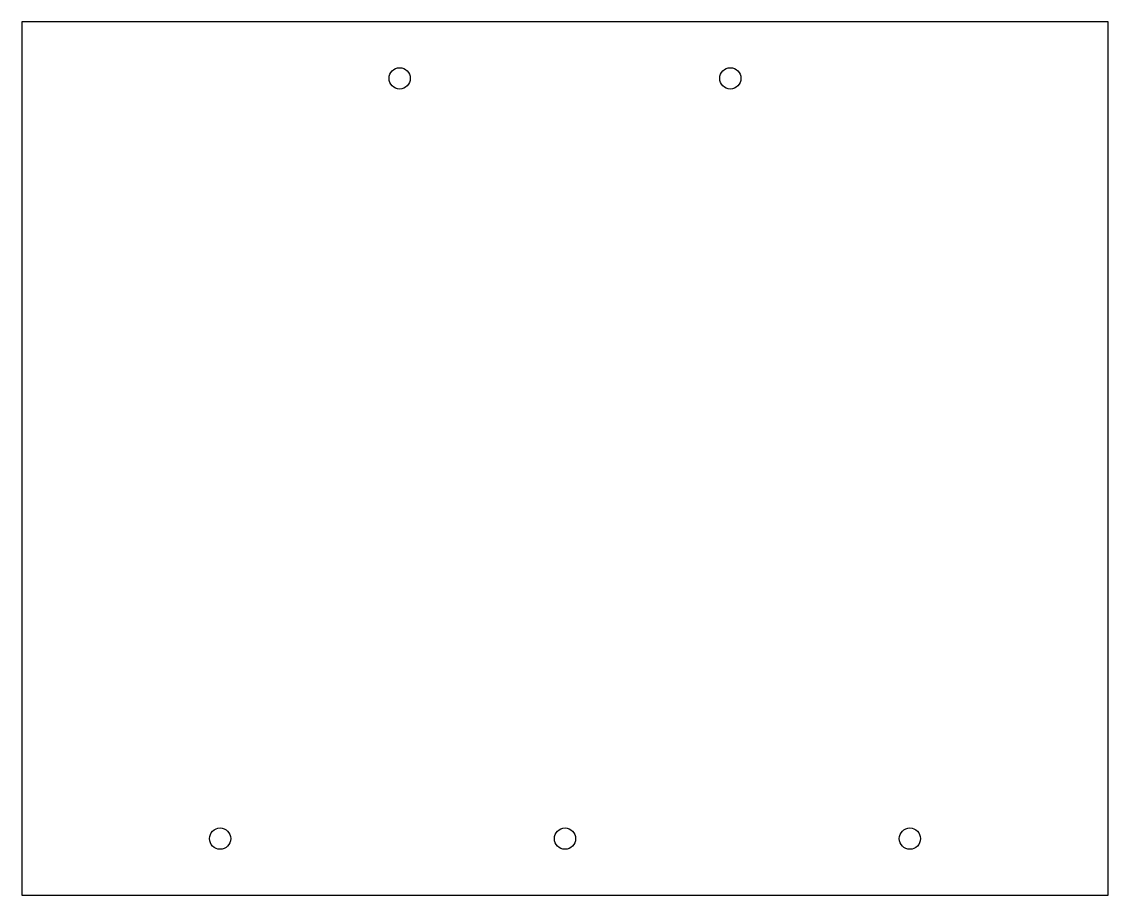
# Model space of a CAD drawing. Header units: millimetres. Extents: x 0 to 230, y 0 to 185.
import ezdxf

# ---------------------------------------------------------------- set-up
doc = ezdxf.new("R2010")
doc.units = ezdxf.units.MM

msp = doc.modelspace()

# ---------------------------------------------------------------- linework, layer by layer
at = {"layer": 'CUT'}
for p, q in [((230, 185), (0, 185)), ((0, 185), (0, 0)), ((230, 0), (230, 185)), ((0, 0), (230, 0))]:
    msp.add_line(p, q, dxfattribs=at)
for centre in [(80, 173), (150, 173), (42, 12), (115, 12), (188, 12)]:
    msp.add_circle(centre, 2.25, dxfattribs=at)

doc.saveas('drawing.dxf')
